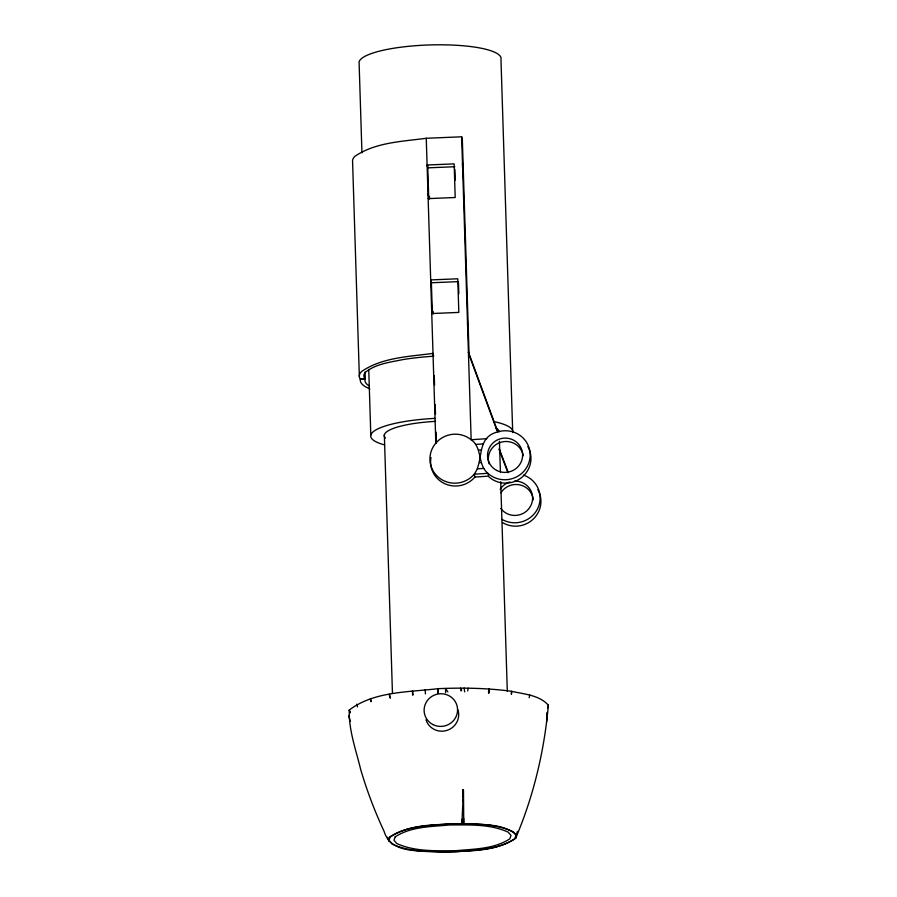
<?xml version="1.0" encoding="UTF-8"?>
<svg xmlns="http://www.w3.org/2000/svg" width="897" height="897" viewBox="0 0 897 897"><rect width="100%" height="100%" fill="white"/><g stroke="black" fill="none" stroke-linecap="round" stroke-linejoin="round"><path stroke-width="1.35" d="M462.774 797.478L462.874 789.517L463.121 796.357M437.758 692.843L437.915 688.683C462.516 687.607 487.217 688.01 511.649 691.307C524.24 694.267 539.153 694.928 548.381 705.188C544.333 750.834 533.659 795.953 515.685 838.157C494.74 852.531 466.911 850.603 442.546 852.15C423.126 849.56 391.35 855.626 384.084 831.317C374.755 811.37 366.929 790.706 360.706 769.581C356.042 750.038 348.63 730.192 349.281 710.009C374.184 691.195 408.213 692.305 437.915 688.683L438.274 692.843M511.525 694.099L511.649 691.307L511.29 694.076M517.39 831.396L515.685 838.157L516.111 834.445C501.311 822.459 479.805 825.162 461.888 823.513L462.078 819.331M461.663 136.804L471.16 439.743C482.732 447.861 477.26 464.601 487.89 473.302L488.562 476.139L474.872 477.069L474.199 474.244C484.346 460.385 475.623 437.388 497.846 431.872A25.127 24.477 -13.4 0 1 529.499 460.587A25.127 24.477 -13.4 0 1 487.89 473.302L474.199 474.244A25.127 24.477 -13.4 0 1 438.846 477.608A25.127 24.477 -13.4 0 1 435.819 443.118L426.254 138.273L461.663 136.804L462.336 139.629L469.075 354.786L497.073 430.773M489.022 693.112L489.28 688.941L488.461 691.598M461.888 823.513L463.469 789.909L463.749 823.502C438.981 825.072 410.658 822.941 389.309 837.518L388.894 841.24L387.605 837.237M546.542 721.962L547.204 716.21M467.729 690.948L468.133 688.19M488.54 693.045L489.28 688.941L489.392 691.733M529.208 697.72L529.712 694.984M546.699 715.077L547.372 712.364L546.654 715.032M548.381 705.188L547.607 707.868M426.254 138.273C402.226 141.558 375.619 142.219 354.943 156.291A91.763 20.362 -1.8 0 0 352.577 161.46L359.349 376.561M486.802 438.678L471.16 439.743A25.127 24.477 -13.4 0 0 435.819 443.118M475.578 444.419L482.978 443.914M479.704 462.684L481.05 462.594M477.72 468.806L483.741 468.402M360.347 379.095L365.292 378.971A76.335 16.931 -1.8 0 1 365.763 371.941C376.303 363.778 390.24 362.22 402.921 359.585A84.542 18.759 -1.8 0 1 433.666 356.221L432.993 353.384C408.976 356.67 382.38 357.342 361.715 371.403A91.763 20.362 -1.8 0 0 360.347 379.095L365.292 379.005A76.335 16.897 -1.8 0 0 369.071 385.833M428.004 193.73L428.676 196.578L429.472 196.533L429.551 198.988M454.824 166.719L427.768 167.851L427.095 165.003L454.151 163.882L455.205 197.508L428.161 198.629M458.445 281.624L431.39 282.768L430.717 279.92L457.773 278.788L458.827 312.414L431.771 313.535M478.594 450.059L480.646 449.98M369.822 388.928L365.359 386.697A91.763 20.295 -1.8 0 1 360.392 379.285M447.861 691.912L445.529 688.492L445.641 692.663M461.652 690.645L460.654 688.134L461.013 690.892M499.315 448.982L508.263 472.472M499.001 449.206L507.937 472.697M497.846 431.872L468.402 351.949L469.075 354.786M348.619 715.851L350.335 721.177M356.703 704.212L357.544 706.892M371.123 701.532L370.394 698.841L370.921 701.577M467.539 323.223L468.212 326.048M431.625 308.646L432.074 310.541M390.285 698.359L389.399 694.267L389.724 697.025M413.069 694.94L412.429 690.802L412.598 695.007M464.13 688.044L464.68 691.845M425.178 689.748L425.413 693.908M499.438 441.268L500.414 472.013M500.717 481.801L507.31 691.441M462.953 177.55L462.504 163.534M454.902 169.41L455.239 180.174M458.479 282.97L458.816 293.734M433.161 311.438L433.24 313.894M427.69 165.171L428.676 196.578M431.3 279.987L432.287 311.494M434.271 375.551L434.574 385.205M435.191 404.536L435.493 414.201M436.054 432.141L436.402 443.185M384.342 434.832L392.46 693.381M361.94 152.838L359.08 61.994A71.076 15.742 -1.8 0 1 433.733 44.85A71.076 15.742 -1.8 0 1 500.975 59.393L512.703 432.556A71.076 15.742 -1.8 0 0 494.55 421.736M368.745 369.463L370.809 435.157M365.068 372.132L365.292 379.005M463.188 799.07L463.244 801.783M463.626 818.075L463.749 823.502M437.915 688.683L438.016 692.865M457.986 709.964A16.751 16.314 -13.4 0 1 446.796 730.45A16.751 16.314 -13.4 0 1 425.963 719.764M474.872 477.069A25.127 24.477 -13.4 0 1 445.035 483.819A25.127 24.477 -13.4 0 1 430.975 457.504M527.873 446.594A25.127 24.477 -13.4 0 1 521.247 477.832A25.127 24.477 -13.4 0 1 488.697 476.688M489.067 463.783A17.581 17.133 -13.4 0 1 501.928 441.974A17.581 17.133 -13.4 0 1 523.22 455.676M537.864 489.661A25.127 24.477 -13.4 0 1 533.154 519.195A25.127 24.477 -13.4 0 1 502.78 522.738M500.941 492.745A17.581 17.133 -13.4 0 1 533.323 499.82M523.355 475.062A25.127 24.477 -13.4 0 1 537.707 508.509A25.127 24.477 -13.4 0 1 501.972 519.352M514.497 481.14A17.581 17.133 -13.4 0 1 530.766 505.717A17.581 17.133 -13.4 0 1 500.739 508.397M500.134 489.358A17.581 17.133 -13.4 0 1 509.967 481.913M385.43 438.117A57.543 12.749 -1.8 0 1 435.527 421.366M495.57 427.746A57.543 12.749 -1.8 0 1 499.259 431.771M384.578 444.912A71.076 15.742 -1.8 0 1 376.863 429.383A71.076 15.742 -1.8 0 1 434.843 418.383M390.273 836.766L388.973 840.478L392 844.01C411.846 853.025 434.518 851.825 455.833 851.825C475.612 849.885 497.543 850.199 514.721 838.919L516.022 835.208L513.006 831.676C493.148 822.661 470.488 823.85 449.173 823.85C429.383 825.789 407.462 825.487 390.273 836.766M395.196 836.856L393.996 840.265L396.777 843.516C415.064 851.825 435.931 850.726 455.564 850.726C473.795 848.932 493.989 849.224 509.81 838.83L511.01 835.41L508.229 832.158C489.941 823.85 469.064 824.96 449.431 824.96C431.21 826.742 411.017 826.462 395.196 836.856M350.166 712.667L349.281 710.009L350.11 712.667M432.926 724.563A16.751 16.314 -13.4 0 0 457.56 709.381A16.751 16.314 -13.4 0 0 432.04 696.285A16.751 16.314 -13.4 0 0 432.926 724.563M496.77 470.465A17.581 17.133 -13.4 0 0 522.626 454.521A17.581 17.133 -13.4 0 0 495.839 440.775A17.581 17.133 -13.4 0 0 496.77 470.465"/></g></svg>
